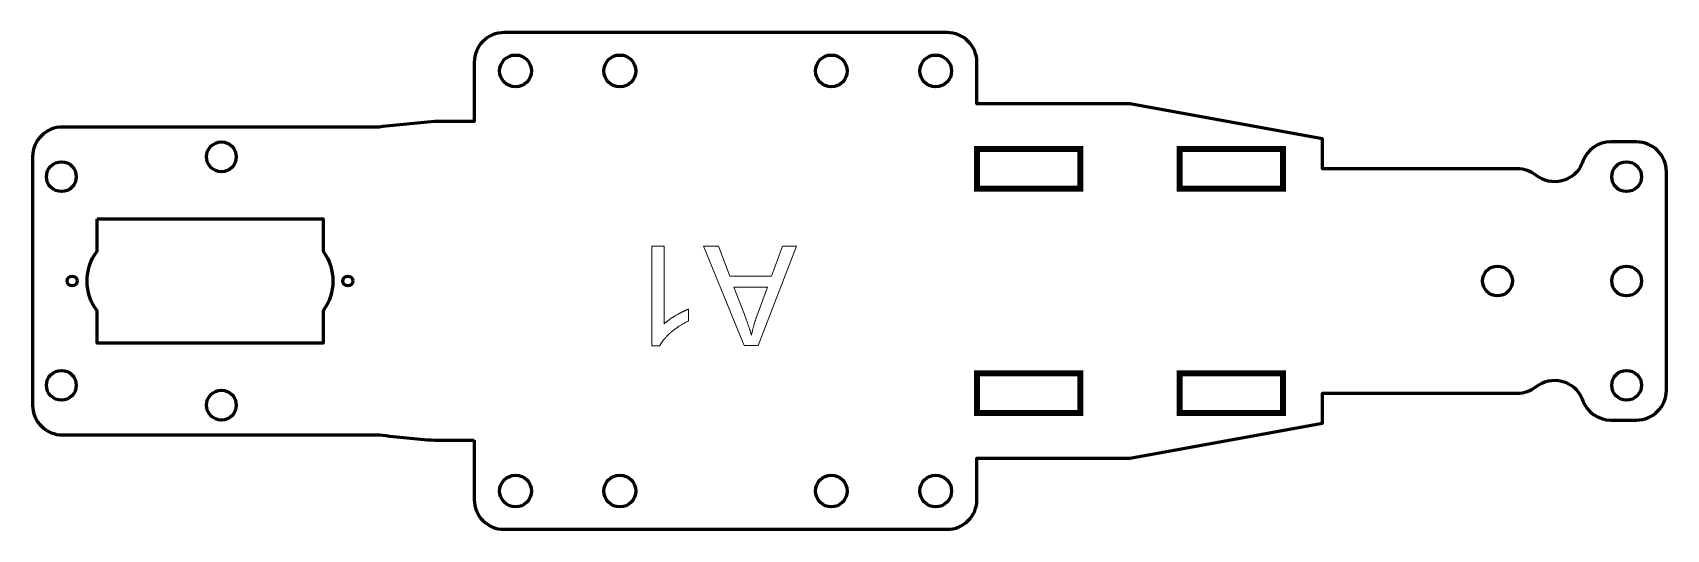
# Model space of a CAD drawing. Header units: millimetres. Extents: x -49 to 116, y -66 to -16.
import ezdxf

# ---------------------------------------------------------------- set-up
doc = ezdxf.new("R2010")
doc.units = ezdxf.units.MM
doc.linetypes.add('K5LT_BASIC', pattern=[0])
doc.linetypes.add('K5LT_THIN', pattern=[0])

msp = doc.modelspace()

# ---------------------------------------------------------------- linework, layer by layer
at = {"color": 7, "linetype": 'K5LT_THIN', "lineweight": 18}
for p, q in [((13.46, -37), (14.68, -37)), ((13.46, -47.04), (13.46, -37)), ((14.68, -37), (14.68, -44.82)), ((22.73, -47), (18.64, -37)), ((18.64, -37), (20.15, -37)), ((20.15, -37), (21.32, -40.03)), ((28, -37), (24.16, -47)), ((25.5, -40.03), (26.59, -37)), ((26.59, -37), (28, -37)), ((21.32, -40.03), (25.5, -40.03)), ((25.11, -41.11), (21.72, -41.11)), ((21.72, -41.11), (22.77, -43.88)), ((24.02, -44.04), (25.11, -41.11)), ((17.14, -43.34), (17.14, -44.53)), ((14.25, -47.04), (13.46, -47.04)), ((24.16, -47), (22.73, -47))]:
    msp.add_line(p, q, dxfattribs=at)
at = {"color": 150, "linetype": 'K5LT_BASIC', "lineweight": 60, "true_color": 0x0080ff}
for points in [[(-4.43, -56.54), (-4.43, -62.5, 0.414214), (-1.43, -65.5), (43.18, -65.5, 0.414214), (46.18, -62.5), (46.18, -58.33), (61.58, -58.33), (80.98, -54.8), (80.98, -51.8), (100.58, -51.8, 0.169942), (102.45, -51.15, -0.499847), (107.09, -52.35, -0.008169), (107.17, -52.55, 0.313021), (109.98, -54.5), (112.58, -54.5, 0.414214), (115.58, -51.5), (115.58, -29.5, 0.414214), (112.58, -26.5), (109.98, -26.5, 0.313021), (107.17, -28.45, -0.008169), (107.09, -28.65, -0.499847), (102.45, -29.86, 0.169942), (100.58, -29.2), (80.98, -29.2), (80.98, -26.2), (61.58, -22.67), (46.18, -22.67), (46.18, -18.5, 0.414214), (43.18, -15.5), (-1.43, -15.5, 0.414214), (-4.43, -18.5), (-4.43, -24.46), (-8.43, -24.46, 0.00313), (-13.99, -25), (-45.88, -25, 0.414214), (-48.88, -28), (-48.88, -53, 0.414214), (-45.88, -56), (-13.99, -56, 0.00313), (-8.43, -56.54)], [(-42.4, -34.25), (-19.65, -34.25), (-19.65, -37.51, -0.333333), (-19.65, -43.51), (-19.65, -46.75), (-42.4, -46.75), (-42.4, -43.51, -0.333333), (-42.4, -37.51)]]:
    msp.add_lwpolyline(points, format="xyb", close=True, dxfattribs=at)
at = {"color": 150, "linetype": 'K5LT_BASIC', "true_color": 0x0080ff, "const_width": 0.6}
for points in [[(46.18, -27.2), (56.58, -27.2), (56.58, -31.2), (46.18, -31.2)], [(66.58, -31.2), (66.58, -27.2), (76.98, -27.2), (76.98, -31.2)], [(46.18, -53.8), (46.18, -49.8), (56.58, -49.8), (56.58, -53.8)], [(76.98, -53.8), (66.58, -53.8), (66.58, -49.8), (76.98, -49.8)]]:
    msp.add_lwpolyline(points, close=True, dxfattribs=at)
at = {"color": 150, "linetype": 'K5LT_BASIC', "lineweight": 60, "true_color": 0x0080ff}
for centre, radius in [((-0.27, -19.35), 1.6), ((10.23, -19.35), 1.6), ((31.52, -19.35), 1.6), ((42.03, -19.35), 1.6), ((-29.88, -28), 1.5), ((-45.99, -30), 1.5), ((111.58, -30), 1.5), ((98.58, -40.5), 1.5), ((111.58, -40.5), 1.5), ((-44.9, -40.5), 0.5), ((-17.15, -40.5), 0.5), ((-45.99, -51), 1.5), ((111.58, -51), 1.5), ((-29.88, -53), 1.5), ((-0.27, -61.65), 1.6), ((10.23, -61.65), 1.6), ((31.52, -61.65), 1.6), ((42.03, -61.65), 1.6)]:
    msp.add_circle(centre, radius, dxfattribs=at)
at = {"color": 7, "linetype": 'K5LT_THIN', "lineweight": 18}
for points in [[(14.68, -44.82), (15.13, -44.4), (15.85, -43.98)], [(15.85, -43.98), (16.57, -43.56), (17.14, -43.34)], [(22.77, -43.88), (23.25, -45.14), (23.48, -45.95)], [(23.48, -45.95), (23.67, -44.99), (24.02, -44.04)], [(15.34, -45.7), (14.57, -46.39), (14.25, -47.04)], [(17.14, -44.53), (16.11, -45.02), (15.34, -45.7)]]:
    msp.add_open_spline(points, degree=2, dxfattribs=at)

doc.saveas('drawing.dxf')
